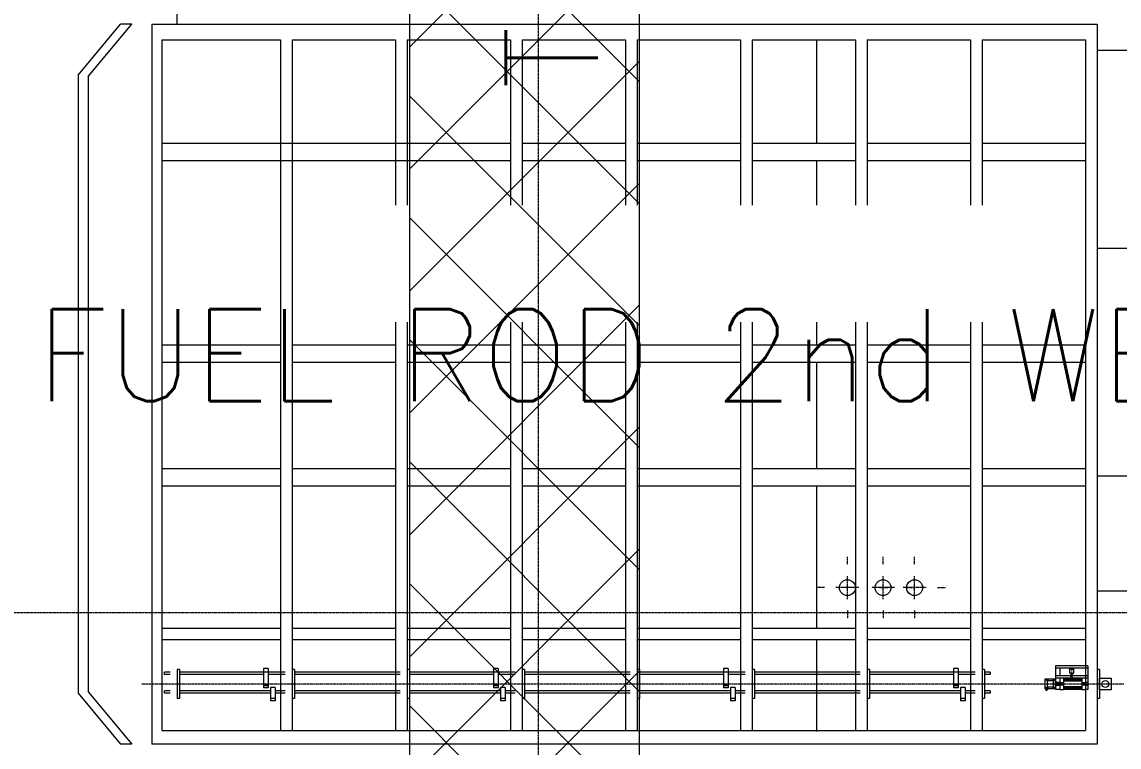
# Model space of a CAD drawing. Extents: x -59767 to 1106559, y -1290 to 1129522.
# Drawn here: x 114613 to 119384, y 253860 to 257012 of the extents above; entities that cross this region are included whole.
import ezdxf

# ---------------------------------------------------------------- set-up
doc = ezdxf.new("R2010")
doc.units = 0
doc.linetypes.add('CENTER', pattern=[2, 1.25, -0.25, 0.25, -0.25])
for name, color, linetype, lineweight in [('TEXT', 3, 'CONTINUOUS', 9), ('TRENCH', 9, 'CONTINUOUS', 9), ('중간선', 5, 'CONTINUOUS', 9), ('중심선', 1, 'CENTER', 9)]:
    doc.layers.add(name, color=color, linetype=linetype, lineweight=lineweight)
doc.styles.get("Standard").update_dxf_attribs({"font": 'romans.shx', "bigfont": 'whtgtxt.shx'})

msp = doc.modelspace()

# ---------------------------------------------------------------- hatches: boundary and pattern name
at = {"layer": 'TRENCH'}
h = msp.add_hatch(dxfattribs=at)
h.set_pattern_fill('ANSI37', color=256, scale=3000)
h.set_pattern_definition([(45, (80395.02, 245394.85), (-265.165, 265.165), []), (135, (80395.02, 245394.85), (-265.165, -265.165), [])])
h.paths.add_polyline_path([(116298.2, 266144.8), (116298.2, 250644.9), (117298.2, 250644.9), (117298.2, 266144.8)])

# ---------------------------------------------------------------- linework, layer by layer
msp.add_lwpolyline([(117298.2, 266144.8), (116298.2, 266144.8), (116298.2, 250644.9), (117298.2, 250644.9)], close=True, dxfattribs=at)
at = {"layer": '중간선', "lineweight": 9}
for p, q in [((115288.2, 257002), (115288.2, 257522)), ((114858.2, 256780.3), (115042.1, 257002)), ((114902.1, 256774.3), (115091, 257002)), ((115091, 257002), (115042.1, 257002)), ((115178.2, 257002), (115178.2, 253872)), ((115178.2, 257002), (119288.2, 257002)), ((119288.2, 257002), (119288.2, 253909.9)), ((119288.2, 257002), (119288.2, 253872)), ((115222.1, 256934.9), (115738.2, 256934.9)), ((115222.1, 256934.9), (115222.1, 253932)), ((115738.2, 256934.9), (115738.2, 253932)), ((115788.2, 256934.9), (116238.2, 256934.9)), ((115788.2, 256934.9), (115788.2, 253932)), ((116238.2, 256934.9), (116238.2, 256215.1)), ((116288.2, 256934.9), (116738.2, 256934.9)), ((116288.2, 256934.9), (116288.2, 256215.1)), ((116738.2, 256934.9), (116738.2, 256215.1)), ((116788.2, 256934.9), (117238.2, 256934.9)), ((116788.2, 256934.9), (116788.2, 256215.1)), ((117238.2, 256934.9), (117238.2, 256215.1)), ((117288.2, 256934.9), (117738.2, 256934.9)), ((117288.2, 256934.9), (117288.2, 256215.1)), ((117738.2, 256934.9), (117738.2, 256215.1)), ((117788.2, 256934.9), (118238.2, 256934.9)), ((117788.2, 256934.9), (117788.2, 256215.1)), ((118068.2, 256934.9), (118068.2, 256484.9)), ((118238.2, 256934.9), (118238.2, 256215.1)), ((118288.2, 256934.9), (118738.2, 256934.9)), ((118288.2, 256934.9), (118288.2, 256215.1)), ((118738.2, 256934.9), (118738.2, 256215.1)), ((118788.2, 256934.9), (119238.2, 256934.9)), ((118788.2, 256934.9), (118788.2, 256215.1)), ((119238.2, 256934.9), (119238.2, 253932)), ((120628.2, 256887.8), (119288.2, 256887.8)), ((114858.2, 256780.3), (114858.2, 254093.7)), ((114902.1, 256774.3), (114902.1, 254099.7)), ((115222.1, 256484.9), (116738.2, 256484.9)), ((116788.2, 256484.9), (117238.2, 256484.9)), ((117288.2, 256484.9), (117738.2, 256484.9)), ((117788.2, 256484.9), (118238.2, 256484.9)), ((118288.2, 256484.9), (118738.2, 256484.9)), ((118788.2, 256484.9), (119238.2, 256484.9)), ((115222.1, 256409.9), (116738.2, 256409.9)), ((116788.2, 256409.9), (117238.2, 256409.9)), ((117288.2, 256409.9), (117738.2, 256409.9)), ((117788.2, 256409.9), (118238.2, 256409.9)), ((118068.2, 256409.9), (118068.2, 256215.1)), ((118288.2, 256409.9), (118738.2, 256409.9)), ((118788.2, 256409.9), (119238.2, 256409.9)), ((120628.2, 256027.8), (119288.2, 256027.8)), ((116238.2, 255707.2), (116238.2, 253932)), ((116288.2, 255707.2), (116288.2, 253936.3)), ((116738.2, 255707.2), (116738.2, 253932)), ((116788.2, 255707.2), (116788.2, 253932)), ((117238.2, 255707.2), (117238.2, 253932)), ((117288.2, 255707.2), (117288.2, 253932)), ((117738.2, 255707.2), (117738.2, 253932)), ((117788.2, 255707.2), (117788.2, 254900.2)), ((118068.2, 255707.2), (118068.2, 255608.6)), ((118238.2, 255707.2), (118238.2, 253932)), ((118288.2, 255707.2), (118288.2, 253932)), ((118738.2, 255707.2), (118738.2, 253932)), ((118788.2, 255707.2), (118788.2, 253932)), ((115222.1, 255608.6), (115738.2, 255608.6)), ((115788.2, 255608.6), (116238.2, 255608.6)), ((116288.2, 255608.6), (116738.2, 255608.6)), ((116788.2, 255608.6), (117238.2, 255608.6)), ((117288.2, 255608.6), (117738.2, 255608.6)), ((117788.2, 255608.6), (118238.2, 255608.6)), ((118288.2, 255608.6), (118738.2, 255608.6)), ((118788.2, 255608.6), (119238.2, 255608.6)), ((115222.1, 255533.6), (115738.2, 255533.6)), ((115788.2, 255533.6), (116238.2, 255533.6)), ((116288.2, 255533.6), (116738.2, 255533.6)), ((116788.2, 255533.6), (117238.2, 255533.6)), ((117288.2, 255533.6), (117738.2, 255533.6)), ((117738.2, 255533.6), (117738.2, 255506.8)), ((117788.2, 255533.6), (118238.2, 255533.6)), ((118068.2, 255533.6), (118068.2, 255070.3)), ((118288.2, 255533.6), (118738.2, 255533.6)), ((118788.2, 255533.6), (119238.2, 255533.6)), ((115222.1, 255070.3), (115738.2, 255070.3)), ((115788.2, 255070.3), (116238.2, 255070.3)), ((116288.2, 255070.3), (116738.2, 255070.3)), ((116788.2, 255070.3), (117238.2, 255070.3)), ((117288.2, 255070.3), (117738.2, 255070.3)), ((117788.2, 255070.3), (118238.2, 255070.3)), ((118288.2, 255070.3), (118738.2, 255070.3)), ((118788.2, 255070.3), (119238.2, 255070.3)), ((115788.2, 255041.2), (115788.2, 253932)), ((116288.2, 255041.2), (116288.2, 253932)), ((120288.2, 255037.8), (119288.2, 255037.8)), ((115222.1, 254995.3), (115738.2, 254995.3)), ((115788.2, 254995.3), (116238.2, 254995.3)), ((116288.2, 254995.3), (116738.2, 254995.3)), ((116788.2, 254995.3), (117238.2, 254995.3)), ((117288.2, 254995.3), (117738.2, 254995.3)), ((117788.2, 254995.3), (118238.2, 254995.3)), ((118068.2, 254995.3), (118068.2, 254377)), ((118288.2, 254995.3), (118738.2, 254995.3)), ((118788.2, 254995.3), (119238.2, 254995.3)), ((117788.2, 254932), (117788.2, 253932)), ((120288.2, 254537.8), (119288.2, 254537.8)), ((115222.1, 254377), (115738.2, 254377)), ((115788.2, 254377), (116238.2, 254377)), ((116288.2, 254377), (116738.2, 254377)), ((116788.2, 254377), (117238.2, 254377)), ((117288.2, 254377), (117738.2, 254377)), ((117788.2, 254377), (118238.2, 254377)), ((118288.2, 254377), (118738.2, 254377)), ((118788.2, 254377), (119238.2, 254377)), ((115222.1, 254327), (115738.2, 254327)), ((115788.2, 254327), (116238.2, 254327)), ((116288.2, 254327), (116738.2, 254327)), ((116788.2, 254327), (117238.2, 254327)), ((117288.2, 254327), (117738.2, 254327)), ((117788.2, 254327), (118238.2, 254327)), ((118068.2, 254327), (118068.2, 253927)), ((118288.2, 254327), (118738.2, 254327)), ((118788.2, 254327), (119238.2, 254327)), ((119107.6, 254213.3), (119107.6, 254110.7)), ((119248.5, 254213.3), (119107.6, 254213.3)), ((119248.5, 254213.3), (119248.5, 254110.7)), ((115258.2, 254185.5), (115233.2, 254185.5)), ((115233.2, 254175.5), (115233.2, 254185.5)), ((115258.2, 254175.5), (115233.2, 254175.5)), ((115298.2, 254196.6), (115288.2, 254196.6)), ((115288.2, 254196.6), (115288.2, 254070.6)), ((115298.2, 254196.6), (115298.2, 254070.6)), ((115664.3, 254185.5), (115298.2, 254185.5)), ((115664.3, 254175.5), (115298.2, 254175.5)), ((115684.3, 254201), (115664.3, 254201)), ((115664.3, 254201), (115664.3, 254117.7)), ((115684.3, 254186), (115664.3, 254186)), ((115684.3, 254201), (115684.3, 254117.7)), ((115758.2, 254185.5), (115684.3, 254185.5)), ((115758.2, 254175.5), (115684.3, 254175.5)), ((115798.2, 254196.6), (115788.2, 254196.6)), ((115788.2, 254196.6), (115788.2, 254070.6)), ((115798.2, 254196.6), (115798.2, 254070.6)), ((116258.2, 254185.5), (115798.2, 254185.5)), ((116258.2, 254175.5), (115798.2, 254175.5)), ((116298.2, 254196.6), (116288.2, 254196.6)), ((116288.2, 254196.6), (116288.2, 254070.6)), ((116298.2, 254196.6), (116298.2, 254070.6)), ((116664.3, 254185.5), (116298.2, 254185.5)), ((116664.3, 254175.5), (116298.2, 254175.5)), ((116684.3, 254201), (116664.3, 254201)), ((116664.3, 254201), (116664.3, 254117.7)), ((116684.3, 254186), (116664.3, 254186)), ((116684.3, 254201), (116684.3, 254117.7)), ((116758.2, 254185.5), (116684.3, 254185.5)), ((116758.2, 254175.5), (116684.3, 254175.5)), ((116798.2, 254196.6), (116788.2, 254196.6)), ((116788.2, 254196.6), (116788.2, 254070.6)), ((116798.2, 254196.6), (116798.2, 254070.6)), ((117258.2, 254185.5), (116798.2, 254185.5)), ((117258.2, 254175.5), (116798.2, 254175.5)), ((117298.2, 254196.6), (117288.2, 254196.6)), ((117288.2, 254196.6), (117288.2, 254070.6)), ((117298.2, 254196.6), (117298.2, 254070.6)), ((117664.3, 254185.5), (117298.2, 254185.5)), ((117664.3, 254175.5), (117298.2, 254175.5)), ((117684.3, 254201), (117664.3, 254201)), ((117664.3, 254201), (117664.3, 254117.7)), ((117684.3, 254186), (117664.3, 254186)), ((117684.3, 254201), (117684.3, 254117.7)), ((117758.2, 254185.5), (117684.3, 254185.5)), ((117758.2, 254175.5), (117684.3, 254175.5)), ((117798.2, 254196.6), (117788.2, 254196.6)), ((117788.2, 254196.6), (117788.2, 254070.6)), ((117798.2, 254196.6), (117798.2, 254070.6)), ((118258.2, 254185.5), (117798.2, 254185.5)), ((118258.2, 254175.5), (117798.2, 254175.5)), ((118298.2, 254196.6), (118288.2, 254196.6)), ((118288.2, 254196.6), (118288.2, 254070.6)), ((118298.2, 254196.6), (118298.2, 254070.6)), ((118664.3, 254185.5), (118298.2, 254185.5)), ((118664.3, 254175.5), (118298.2, 254175.5)), ((118684.3, 254201), (118664.3, 254201)), ((118664.3, 254201), (118664.3, 254117.7)), ((118684.3, 254186), (118664.3, 254186)), ((118684.3, 254201), (118684.3, 254117.7)), ((118758.2, 254185.5), (118684.3, 254185.5)), ((118758.2, 254175.5), (118684.3, 254175.5)), ((118798.2, 254196.6), (118788.2, 254196.6)), ((118788.2, 254196.6), (118788.2, 254070.6)), ((118798.2, 254196.6), (118798.2, 254070.6)), ((118823.2, 254185.5), (118798.2, 254185.5)), ((118823.2, 254175.5), (118798.2, 254175.5)), ((118823.2, 254185.5), (118823.2, 254175.5)), ((119248.5, 254203.3), (119107.6, 254203.3)), ((119248.5, 254169.3), (119107.6, 254169.3)), ((119248.5, 254159.3), (119107.6, 254159.3)), ((119126.5, 254203.3), (119126.5, 254169.3)), ((119126.5, 254159.3), (119126.5, 254108.7)), ((119142.5, 254158.7), (119126.5, 254158.7)), ((119142.5, 254158.7), (119142.5, 254108.7)), ((119169, 254203.3), (119187, 254203.3)), ((119169, 254180.3), (119169, 254203.3)), ((119169, 254180.3), (119187, 254180.3)), ((119176, 254169.3), (119176, 254180.3)), ((119176, 254169.3), (119180, 254169.3)), ((119176, 254168.2), (119176.5, 254168.6)), ((119176, 254161.8), (119176, 254168.2)), ((119176, 254168.2), (119180, 254168.2)), ((119176.5, 254161.3), (119176, 254161.8)), ((119176, 254161.8), (119180, 254161.8)), ((119176.5, 254168.6), (119176.5, 254169.3)), ((119176.5, 254168.6), (119179.6, 254168.6)), ((119176.5, 254161.3), (119176.5, 254168.6)), ((119176.5, 254161.3), (119179.6, 254161.3)), ((119179.6, 254169.3), (119179.6, 254168.6)), ((119179.6, 254168.6), (119180, 254168.2)), ((119179.6, 254161.3), (119179.6, 254168.6)), ((119180, 254161.8), (119179.6, 254161.3)), ((119180, 254180.3), (119180, 254169.3)), ((119180, 254168.2), (119180, 254161.8)), ((119187, 254180.3), (119187, 254203.3)), ((119222.5, 254158.7), (119222.5, 254108.7)), ((119238.5, 254158.7), (119222.5, 254158.7)), ((119238.5, 254203.3), (119238.5, 254169.3)), ((119238.5, 254159.3), (119238.5, 254108.7)), ((119298.2, 254196.6), (119288.2, 254196.6)), ((119288.2, 254196.6), (119288.2, 254070.6)), ((119298.2, 254196.6), (119298.2, 254070.6)), ((119299.2, 254108.6), (119299.2, 254158.6)), ((119299.2, 254158.6), (119349.2, 254158.6)), ((119349.2, 254158.6), (119349.2, 254108.6)), ((115684.3, 254131.4), (115664.3, 254131.4)), ((115684.3, 254126.4), (115664.3, 254126.4)), ((115684.3, 254117.7), (115664.3, 254117.7)), ((115714.3, 254118), (115694.3, 254118)), ((115694.3, 254118), (115694.3, 254060.9)), ((115714.3, 254118), (115714.3, 254060.9)), ((116684.3, 254131.4), (116664.3, 254131.4)), ((116684.3, 254126.4), (116664.3, 254126.4)), ((116684.3, 254117.7), (116664.3, 254117.7)), ((116714.3, 254118), (116694.3, 254118)), ((116694.3, 254118), (116694.3, 254060.9)), ((116714.3, 254118), (116714.3, 254060.9)), ((117684.3, 254131.4), (117664.3, 254131.4)), ((117684.3, 254126.4), (117664.3, 254126.4)), ((117684.3, 254117.7), (117664.3, 254117.7)), ((117714.3, 254118), (117694.3, 254118)), ((117694.3, 254118), (117694.3, 254060.9)), ((117714.3, 254118), (117714.3, 254060.9)), ((118684.3, 254131.4), (118664.3, 254131.4)), ((118684.3, 254126.4), (118664.3, 254126.4)), ((118684.3, 254117.7), (118664.3, 254117.7)), ((118714.3, 254118), (118694.3, 254118)), ((118694.3, 254118), (118694.3, 254060.9)), ((118714.3, 254118), (118714.3, 254060.9)), ((119060.6, 254153.6), (119060.6, 254113.6)), ((119073.6, 254150.5), (119060.6, 254150.5)), ((119073.6, 254116.6), (119060.6, 254116.6)), ((119107.1, 254154.6), (119061.6, 254154.6)), ((119107.1, 254112.6), (119061.6, 254112.6)), ((119065.6, 254112.6), (119065.6, 254106.4)), ((119070.6, 254112.6), (119070.6, 254106.4)), ((119071.6, 254147.6), (119071.6, 254119.5)), ((119073.1, 254147.6), (119071.6, 254147.6)), ((119097.6, 254147.1), (119071.6, 254147.1)), ((119097.6, 254120), (119071.6, 254120)), ((119073.1, 254119.5), (119071.6, 254119.5)), ((119073.1, 254147.6), (119073.6, 254148.1)), ((119073.1, 254119.5), (119073.6, 254119)), ((119073.6, 254154.6), (119073.6, 254148.1)), ((119073.6, 254119), (119073.6, 254112.6)), ((119095.6, 254154.6), (119095.6, 254148.1)), ((119107.6, 254150.5), (119095.6, 254150.5)), ((119096.1, 254147.6), (119095.6, 254148.1)), ((119096.1, 254119.5), (119095.6, 254119)), ((119095.6, 254119), (119095.6, 254112.6)), ((119107.6, 254116.6), (119095.6, 254116.6)), ((119097.6, 254147.6), (119096.1, 254147.6)), ((119097.6, 254119.5), (119096.1, 254119.5)), ((119097.6, 254147.6), (119097.6, 254119.5)), ((119107.6, 254112.7), (119107.6, 254154.4)), ((119109.3, 254144.6), (119107.6, 254144.6)), ((119126.5, 254140.3), (119107.6, 254140.3)), ((119107.6, 254131.1), (119107.6, 254127.8)), ((119126.5, 254126.7), (119107.6, 254126.7)), ((119109.3, 254122.6), (119107.6, 254122.6)), ((119126.5, 254110.7), (119107.6, 254110.7)), ((119109.3, 254144.6), (119109.6, 254144.3)), ((119109.6, 254122.9), (119109.3, 254122.6)), ((119109.6, 254122.9), (119109.6, 254144.3)), ((119127, 254136.1), (119109.6, 254136.1)), ((119127, 254131.1), (119109.6, 254131.1)), ((119127.5, 254135.1), (119112.5, 254135.1)), ((119127.5, 254132.1), (119112.5, 254135.1)), ((119112.5, 254132.1), (119127.5, 254135.1)), ((119112.5, 254135.1), (119112.5, 254132.1)), ((119127.5, 254132.1), (119112.5, 254132.1)), ((119142.5, 254138.7), (119126.5, 254138.7)), ((119142.5, 254128.7), (119126.5, 254128.7)), ((119127, 254136.1), (119127.5, 254135.6)), ((119127, 254135.1), (119127, 254136.1)), ((119127, 254131.1), (119127, 254132.1)), ((119127.5, 254131.6), (119127, 254131.1)), ((119127.5, 254135.6), (119127.5, 254131.6)), ((119222.5, 254156.4), (119142.5, 254156.4)), ((119222.5, 254151.8), (119142.5, 254151.8)), ((119222.5, 254145.8), (119142.5, 254145.8)), ((119222.5, 254121.8), (119142.5, 254121.8)), ((119222.5, 254115.8), (119142.5, 254115.8)), ((119222.5, 254110.7), (119142.5, 254110.7)), ((119238.5, 254138.7), (119222.5, 254138.7)), ((119238.5, 254128.7), (119222.5, 254128.7)), ((119248.5, 254140.3), (119238.5, 254140.3)), ((119248.5, 254126.7), (119238.5, 254126.7)), ((119248.5, 254110.7), (119238.5, 254110.7)), ((114858.2, 254093.7), (115042.1, 253872)), ((114902.1, 254099.7), (115091, 253872)), ((115258.2, 254103.8), (115233.2, 254103.8)), ((115233.2, 254093.8), (115233.2, 254103.8)), ((115258.2, 254093.8), (115233.2, 254093.8)), ((115298.2, 254070.6), (115288.2, 254070.6)), ((115694.3, 254103.8), (115298.2, 254103.8)), ((115694.3, 254093.8), (115298.2, 254093.8)), ((115714.3, 254071.1), (115694.3, 254071.1)), ((115758.2, 254103.8), (115714.3, 254103.8)), ((115758.2, 254093.8), (115714.3, 254093.8)), ((115798.2, 254070.6), (115788.2, 254070.6)), ((116258.2, 254103.8), (115798.2, 254103.8)), ((116258.2, 254093.8), (115798.2, 254093.8)), ((116298.2, 254070.6), (116288.2, 254070.6)), ((116694.3, 254103.8), (116298.2, 254103.8)), ((116694.3, 254093.8), (116298.2, 254093.8)), ((116714.3, 254071.1), (116694.3, 254071.1)), ((116758.2, 254103.8), (116714.3, 254103.8)), ((116758.2, 254093.8), (116714.3, 254093.8)), ((116798.2, 254070.6), (116788.2, 254070.6)), ((117258.2, 254103.8), (116798.2, 254103.8)), ((117258.2, 254093.8), (116798.2, 254093.8)), ((117298.2, 254070.6), (117288.2, 254070.6)), ((117694.3, 254103.8), (117298.2, 254103.8)), ((117694.3, 254093.8), (117298.2, 254093.8)), ((117714.3, 254071.1), (117694.3, 254071.1)), ((117758.2, 254103.8), (117714.3, 254103.8)), ((117758.2, 254093.8), (117714.3, 254093.8)), ((117798.2, 254070.6), (117788.2, 254070.6)), ((118258.2, 254103.8), (117798.2, 254103.8)), ((118258.2, 254093.8), (117798.2, 254093.8)), ((118298.2, 254070.6), (118288.2, 254070.6)), ((118694.3, 254103.8), (118298.2, 254103.8)), ((118694.3, 254093.8), (118298.2, 254093.8)), ((118714.3, 254071.1), (118694.3, 254071.1)), ((118758.2, 254103.8), (118714.3, 254103.8)), ((118758.2, 254093.8), (118714.3, 254093.8)), ((118798.2, 254070.6), (118788.2, 254070.6)), ((118823.2, 254103.8), (118798.2, 254103.8)), ((118823.2, 254093.8), (118798.2, 254093.8)), ((118823.2, 254103.8), (118823.2, 254093.8)), ((119066.4, 254106.3), (119065.6, 254106.4)), ((119068.7, 254106.1), (119066.4, 254106.3)), ((119069.6, 254106.4), (119068.7, 254106.1)), ((119070.6, 254106.4), (119069.6, 254106.4)), ((119142.5, 254108.7), (119126.5, 254108.7)), ((119238.5, 254108.7), (119222.5, 254108.7)), ((119298.2, 254070.6), (119288.2, 254070.6)), ((119349.2, 254108.6), (119299.2, 254108.6)), ((115714.3, 254060.9), (115694.3, 254060.9)), ((116714.3, 254060.9), (116694.3, 254060.9)), ((117714.3, 254060.9), (117694.3, 254060.9)), ((118714.3, 254060.9), (118694.3, 254060.9)), ((115222.1, 253932), (119238.2, 253932)), ((115091, 253872), (115042.1, 253872)), ((115091, 253872), (115042.1, 253872)), ((119288.2, 253872), (115178.2, 253872))]:
    msp.add_line(p, q, dxfattribs=at)
for centre, radius in [((118202.6, 254552.8), 34.4), ((118357.5, 254552.8), 34.4), ((118494.7, 254552.8), 34.4), ((119178, 254197.8), 2.5), ((119178, 254197.8), 2.07), ((119178, 254186.3), 1.03), ((119324.2, 254133.6), 15)]:
    msp.add_circle(centre, radius, dxfattribs=at)
for centre, radius, start, end in [((119178, 254197.8), 2.5, 75, 15), ((119061.6, 254153.6), 1, 90, 180), ((119061.6, 254113.6), 1, 180, 270), ((119107.1, 254153.6), 1, 60, 89), ((119107.1, 254113.6), 1, 271, 300)]:
    msp.add_arc(centre, radius, start, end, dxfattribs=at)
at = {"layer": '중심선'}
for p, q in [((116858.2, 266444.9), (116858.2, 240444.9)), ((28557.7, 254444.9), (154858.2, 254444.9))]:
    msp.add_line(p, q, dxfattribs=at)
at = {"layer": '중심선', "lineweight": 9}
for p, q in [((118202.6, 254652.8), (118202.6, 254687.2)), ((118357.5, 254652.8), (118357.5, 254687.2)), ((118494.7, 254652.8), (118494.7, 254687.2)), ((118202.7, 254502.8), (118202.7, 254602.8)), ((118357.5, 254502.8), (118357.5, 254602.8)), ((118494.7, 254502.8), (118494.7, 254602.8)), ((118102.6, 254552.8), (118068.1, 254552.8)), ((118252.6, 254552.8), (118152.6, 254552.8)), ((118216.8, 254552.8), (118182.4, 254552.8)), ((118407.5, 254552.8), (118307.5, 254552.8)), ((118343.3, 254552.8), (118377.7, 254552.8)), ((118394.7, 254552.8), (118360.2, 254552.8)), ((118544.7, 254552.8), (118444.7, 254552.8)), ((118457.5, 254552.8), (118492, 254552.8)), ((118594.7, 254552.8), (118629.1, 254552.8)), ((118202.6, 254452.8), (118202.6, 254418.3)), ((118357.5, 254452.8), (118357.5, 254418.3)), ((118494.7, 254452.8), (118494.7, 254418.3)), ((119403.9, 254133.6), (115132.6, 254133.6))]:
    msp.add_line(p, q, dxfattribs=at)

# ---------------------------------------------------------------- texts
at = {"layer": 'TEXT', "lineweight": 9}
msp.add_text('TRENCH,W800xH500(F11)', height=400, rotation=90, dxfattribs=at).set_placement((117117.7, 256719.4))
msp.add_text('FUEL ROD 2nd WELDER(M02)', height=400, dxfattribs=at).set_placement((114674.8, 255362.9))

doc.saveas('drawing.dxf')
